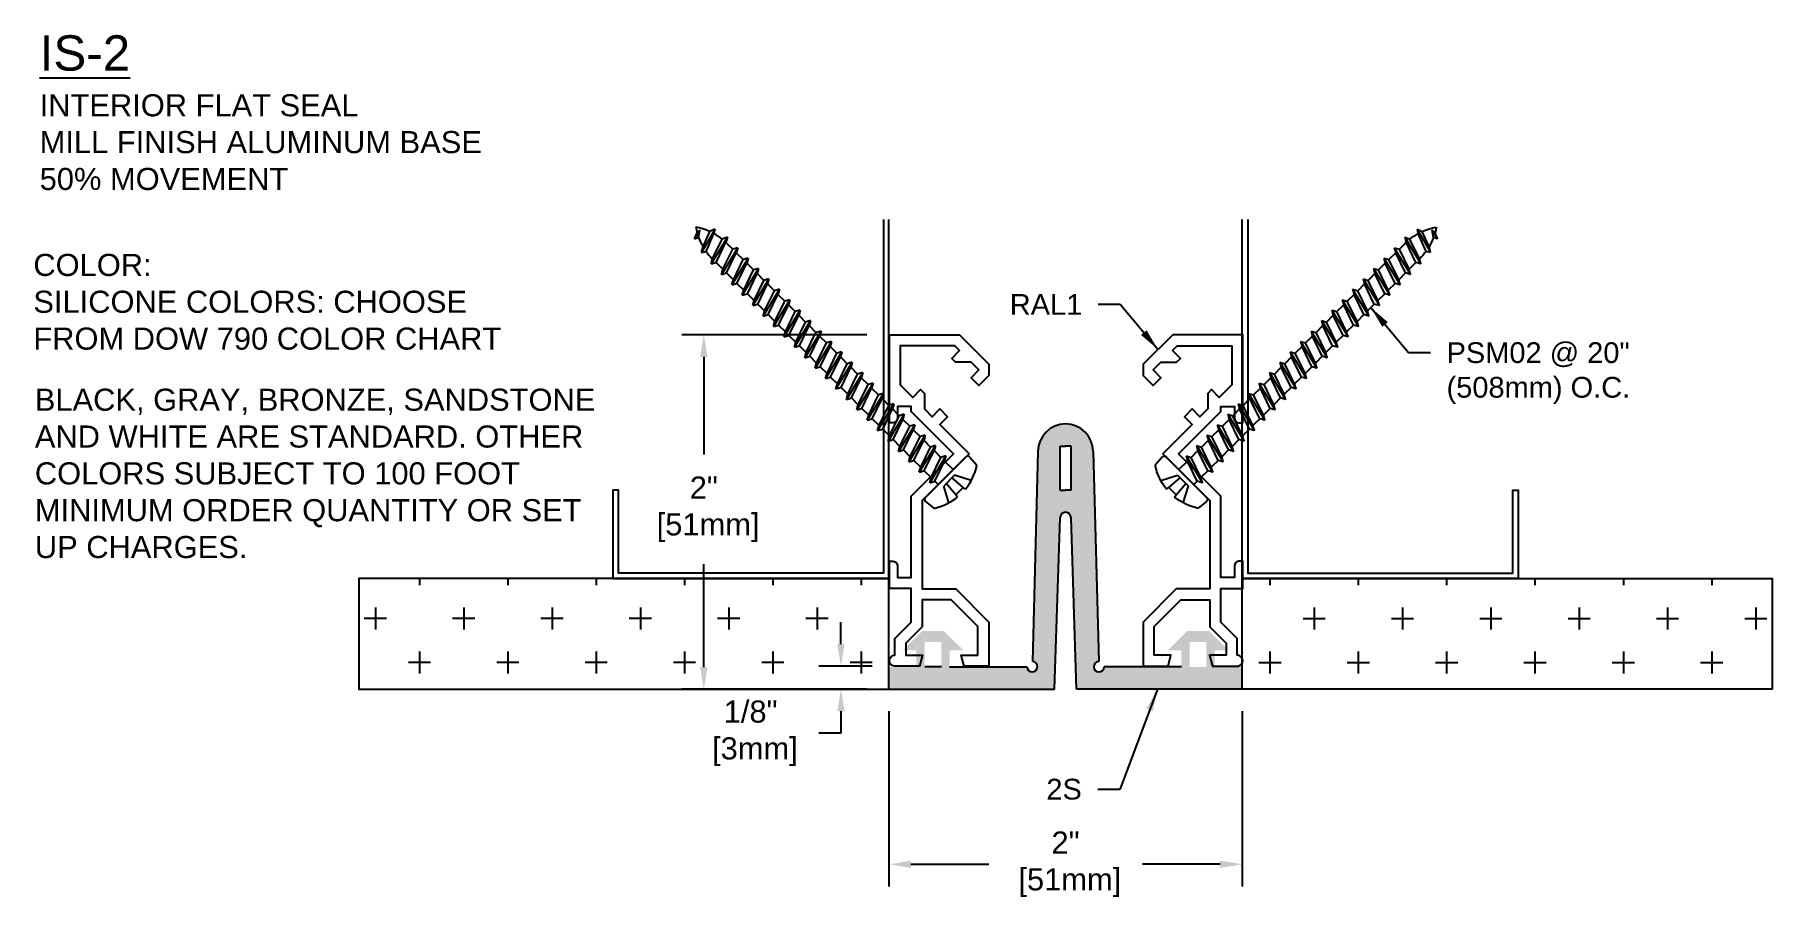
# Model space of a CAD drawing. Header units: inches. Extents: x 2.31 to 12.15, y 1.2 to 6.08.
import ezdxf

# ---------------------------------------------------------------- set-up
doc = ezdxf.new("R2010")
doc.units = ezdxf.units.IN
doc.header["$MEASUREMENT"] = 0
for name, color, linetype in [('Anchors', 4, 'Continuous'), ('Conditions', 1, 'Continuous'), ('Dimensions', 3, 'Continuous'), ('Fillers', 2, 'Continuous'), ('Metals', 7, 'Continuous'), ('TEXT', 2, 'Continuous')]:
    doc.layers.add(name, color=color, linetype=linetype)
doc.styles.add('ARIAL', font='arial.ttf')
doc.styles.get("Standard").update_dxf_attribs({"font": 'arial.ttf'})
doc.dimstyles.new('Arial', dxfattribs={"dimtxt": 0.125, "dimasz": 0.125, "dimexe": 0.125, "dimexo": 0.125, "dimgap": 0.125, "dimtad": 0, "dimtih": 1, "dimtoh": 1, "dimdec": 4, "dimzin": 3, "dimdsep": 46, "dimlunit": 4, "dimtxsty": 'ARIAL', "dimcen": 0.125, "dimadec": 0, "dimazin": 0, "dimtfac": 1, "dimtdec": 4, "dimtofl": 0, "dimtmove": 0, "dimatfit": 3, "dimfxl": 0, "dimfrac": 2, "dimtolj": 1, "dimtzin": 0, "dimarcsym": 0})

# ---------------------------------------------------------------- blocks, each defined once
blk = doc.blocks.new('A$CB0F2')
blk.add_lwpolyline([(0.029, 0.0023, -0.958439), (0.0317, 0.0642), (0.0317, 0.1582), (0.1247, 0.2512), (0.1247, 0.4422), (0.0007, 0.4422), (0.0007, 0.5972), (0.0167, 0.5972, -0.414214), (0.0477, 0.5662), (0.0477, 0.5042), (0.1247, 0.5042), (0.1247, 0.9649), (0.3641, 1.2043), (0.1247, 1.4438), (0.1247, 1.4712), (0.0477, 1.4712), (0.0477, 1.4092, -0.414214), (0.0167, 1.3782), (0.0007, 1.3782), (0.0007, 1.8772), (0.397, 1.8772), (0.5637, 1.7105), (0.5637, 1.6471), (0.507, 1.5904), (0.4631, 1.6343), (0.5077, 1.6788), (0.4638, 1.7226), (0.3755, 1.7219), (0.3535, 1.7439), (0.3981, 1.7884), (0.3713, 1.8152), (0.0627, 1.8152), (0.0627, 1.5935), (0.1329, 1.5232), (0.1768, 1.5671), (0.1987, 1.5452), (0.1987, 1.4575), (0.2425, 1.4136), (0.2864, 1.4575), (0.3302, 1.4136), (0.2864, 1.3698), (0.4518, 1.2043), (0.1867, 0.9392), (0.1867, 0.4392), (0.3767, 0.4392), (0.5637, 0.2522), (0.5637, 0.0022), (0.4233, 0.0022), (0.4067, 0.0642), (0.5017, 0.0642), (0.5017, 0.2265), (0.351, 0.3772), (0.1867, 0.3772), (0.1867, 0.2255), (0.0937, 0.1325), (0.0937, 0.0642), (0.1887, 0.0642), (0.172, 0.0022), (0.029, 0.0022)], format="xyb")
blk = doc.blocks.new('ral1')
blk.add_blockref('A$CB0F2', (-0.029, -0.0022))
blk = doc.blocks.new('*D7')
at = {"layer": 'Defpoints', "color": 0}
for p in [(7.1472, 2.3796), (9.1472, 2.3796), (7.1472, 1.3886)]:
    blk.add_point(p, dxfattribs=at)
at = {"layer": 'Dimensions', "color": 0, "lineweight": -2}
for p, q in [((7.1472, 2.2546), (7.1472, 1.2636)), ((9.1472, 2.2546), (9.1472, 1.2636)), ((7.2722, 1.3886), (7.7125, 1.3886)), ((9.0222, 1.3886), (8.5819, 1.3886))]:
    blk.add_line(p, q, dxfattribs=at)
at = {"layer": 'Dimensions', "color": 0}
for points in [[(7.2722, 1.4094), (7.2722, 1.3677), (7.1472, 1.3886)], [(9.0222, 1.4094), (9.0222, 1.3677), (9.1472, 1.3886)]]:
    blk.add_solid(points, dxfattribs=at)
at = {"layer": 'Dimensions', "color": 0, "insert": (8.1472, 1.3886), "char_height": 0.125, "attachment_point": 5, "style": 'ARIAL'}
blk.add_mtext('\\A1;2"\\P [51mm]', dxfattribs=at)
blk = doc.blocks.new('PSM02')
for p, q in [((-0.089, 0.1159), (-0.0437, 0.0281)), ((-0.0319, 0.1271), (-0.0299, 0.1115)), ((-0.0299, 0.1115), (0.0299, 0.1115)), ((-0.0299, 0.1115), (-0.023, 0.0281)), ((0.0299, 0.1115), (0.023, 0.0281)), ((0.0319, 0.1271), (0.0299, 0.1115)), ((0.089, 0.1159), (0.0437, 0.0281)), ((-0.1774, 0.0173), (-0.1722, 0.0772)), ((-0.1615, 0), (0.1615, 0)), ((-0.06, -0.0689), (-0.06, 0)), ((-0.0437, 0.0281), (0.0437, 0.0281)), ((0.06, -0.0273), (0.06, 0)), ((0.1774, 0.0173), (0.1722, 0.0772)), ((-0.086, -0.0833), (0.086, -0.0417)), ((-0.086, -0.0833), (-0.06, -0.0689)), ((-0.086, -0.0833), (-0.06, -0.0977)), ((0.06, -0.0273), (-0.06, -0.0689)), ((0.06, -0.0561), (-0.06, -0.0977)), ((-0.06, -0.1523), (-0.06, -0.0977)), ((0.086, -0.0417), (0.06, -0.0273)), ((0.086, -0.0417), (0.06, -0.0561)), ((0.06, -0.1106), (0.06, -0.0561)), ((-0.086, -0.1667), (0.086, -0.125)), ((-0.086, -0.1667), (-0.06, -0.1523)), ((-0.086, -0.1667), (-0.06, -0.1811)), ((0.06, -0.1106), (-0.06, -0.1523)), ((0.06, -0.1394), (-0.06, -0.1811)), ((-0.06, -0.2356), (-0.06, -0.1811)), ((0.06, -0.1939), (-0.06, -0.2356)), ((0.086, -0.125), (0.06, -0.1106)), ((0.086, -0.125), (0.06, -0.1394)), ((0.06, -0.1939), (0.06, -0.1394)), ((0.086, -0.2083), (0.06, -0.1939)), ((-0.086, -0.25), (0.086, -0.2083)), ((-0.086, -0.25), (-0.06, -0.2356)), ((-0.086, -0.25), (-0.06, -0.2644)), ((-0.086, -0.3333), (0.086, -0.2917)), ((0.06, -0.2227), (-0.06, -0.2644)), ((-0.06, -0.3189), (-0.06, -0.2644)), ((0.06, -0.2773), (-0.06, -0.3189)), ((0.086, -0.2083), (0.06, -0.2227)), ((0.06, -0.2773), (0.06, -0.2227)), ((0.086, -0.2917), (0.06, -0.2773)), ((0.086, -0.2917), (0.06, -0.3061)), ((-0.086, -0.3333), (-0.06, -0.3189)), ((-0.086, -0.3333), (-0.06, -0.3477)), ((-0.086, -0.4167), (0.086, -0.375)), ((0.06, -0.3061), (-0.06, -0.3477)), ((-0.06, -0.4023), (-0.06, -0.3477)), ((0.06, -0.3606), (-0.06, -0.4023)), ((0.06, -0.3894), (-0.06, -0.4311)), ((0.06, -0.3606), (0.06, -0.3061)), ((0.086, -0.375), (0.06, -0.3606)), ((0.086, -0.375), (0.06, -0.3894)), ((0.06, -0.4439), (0.06, -0.3894)), ((-0.086, -0.4167), (-0.06, -0.4023)), ((-0.086, -0.4167), (-0.06, -0.4311)), ((-0.086, -0.5), (0.086, -0.4583)), ((-0.086, -0.5), (-0.06, -0.4856)), ((-0.06, -0.4856), (-0.06, -0.4311)), ((0.06, -0.4439), (-0.06, -0.4856)), ((0.06, -0.4727), (-0.06, -0.5144)), ((0.086, -0.4583), (0.06, -0.4439)), ((0.086, -0.4583), (0.06, -0.4727)), ((0.06, -0.5273), (0.06, -0.4727)), ((-0.086, -0.5), (-0.06, -0.5144)), ((-0.086, -0.5833), (0.086, -0.5417)), ((-0.086, -0.5833), (-0.06, -0.5689)), ((-0.086, -0.5833), (-0.06, -0.5977)), ((-0.06, -0.5689), (-0.06, -0.5144)), ((0.06, -0.5273), (-0.06, -0.5689)), ((0.06, -0.5561), (-0.06, -0.5977)), ((0.086, -0.5417), (0.06, -0.5273)), ((0.086, -0.5417), (0.06, -0.5561)), ((0.06, -0.6106), (0.06, -0.5561)), ((-0.086, -0.6667), (0.086, -0.625)), ((-0.086, -0.6667), (-0.06, -0.6523)), ((-0.086, -0.6667), (-0.06, -0.6811)), ((-0.06, -0.6523), (-0.06, -0.5977)), ((0.06, -0.6106), (-0.06, -0.6523)), ((0.06, -0.6394), (-0.06, -0.6811)), ((-0.06, -0.7356), (-0.06, -0.6811)), ((0.086, -0.625), (0.06, -0.6106)), ((0.086, -0.625), (0.06, -0.6394)), ((0.06, -0.6939), (0.06, -0.6394)), ((-0.086, -0.75), (0.086, -0.7083)), ((-0.086, -0.75), (-0.06, -0.7356)), ((-0.086, -0.75), (-0.06, -0.7644)), ((0.06, -0.6939), (-0.06, -0.7356)), ((0.06, -0.7227), (-0.06, -0.7644)), ((-0.06, -0.8189), (-0.06, -0.7644)), ((0.06, -0.7773), (-0.06, -0.8189)), ((0.086, -0.7083), (0.06, -0.6939)), ((0.086, -0.7083), (0.06, -0.7227)), ((0.06, -0.7773), (0.06, -0.7227)), ((0.086, -0.7917), (0.06, -0.7773)), ((-0.086, -0.8333), (0.086, -0.7917)), ((-0.086, -0.8333), (-0.06, -0.8189)), ((-0.086, -0.8333), (-0.06, -0.8477)), ((-0.086, -0.9167), (0.086, -0.875)), ((0.06, -0.8061), (-0.06, -0.8477)), ((-0.06, -0.9023), (-0.06, -0.8477)), ((0.06, -0.8606), (-0.06, -0.9023)), ((0.086, -0.7917), (0.06, -0.8061)), ((0.06, -0.8606), (0.06, -0.8061)), ((0.086, -0.875), (0.06, -0.8606)), ((0.086, -0.875), (0.06, -0.8894)), ((-0.086, -0.9167), (-0.06, -0.9023)), ((-0.086, -0.9167), (-0.06, -0.9311)), ((-0.086, -1), (0.086, -0.9583)), ((0.06, -0.8894), (-0.06, -0.9311)), ((-0.06, -0.9856), (-0.06, -0.9311)), ((0.06, -0.9439), (-0.06, -0.9856)), ((0.06, -0.9727), (-0.06, -1.0144)), ((0.06, -0.9439), (0.06, -0.8894)), ((0.086, -0.9583), (0.06, -0.9439)), ((0.086, -0.9583), (0.06, -0.9727)), ((0.06, -1.0273), (0.06, -0.9727)), ((-0.086, -1), (-0.06, -0.9856)), ((-0.086, -1), (-0.06, -1.0144)), ((-0.086, -1.0833), (0.086, -1.0417)), ((-0.086, -1.0833), (-0.06, -1.0689)), ((-0.06, -1.0689), (-0.06, -1.0144)), ((0.06, -1.0273), (-0.06, -1.0689)), ((0.06, -1.0561), (-0.06, -1.0977)), ((0.086, -1.0417), (0.06, -1.0273)), ((0.086, -1.0417), (0.06, -1.0561)), ((0.06, -1.1106), (0.06, -1.0561)), ((-0.086, -1.0833), (-0.06, -1.0977)), ((-0.086, -1.1667), (0.086, -1.125)), ((-0.086, -1.1667), (-0.06, -1.1523)), ((-0.086, -1.1667), (-0.06, -1.1811)), ((-0.06, -1.1523), (-0.06, -1.0977)), ((0.06, -1.1106), (-0.06, -1.1523)), ((0.06, -1.1394), (-0.06, -1.1811)), ((0.086, -1.125), (0.06, -1.1106)), ((0.086, -1.125), (0.06, -1.1394)), ((0.06, -1.1939), (0.06, -1.1394)), ((-0.086, -1.25), (0.086, -1.2083)), ((-0.086, -1.25), (-0.06, -1.2356)), ((-0.086, -1.25), (-0.06, -1.2644)), ((-0.06, -1.2356), (-0.06, -1.1811)), ((0.06, -1.1939), (-0.06, -1.2356)), ((0.06, -1.2227), (-0.06, -1.2644)), ((-0.06, -1.3189), (-0.06, -1.2644)), ((0.06, -1.2773), (-0.06, -1.3189)), ((0.086, -1.2083), (0.06, -1.1939)), ((0.086, -1.2083), (0.06, -1.2227)), ((0.06, -1.2773), (0.06, -1.2227)), ((0.086, -1.2917), (0.06, -1.2773)), ((-0.086, -1.3333), (0.086, -1.2917)), ((-0.086, -1.3333), (-0.06, -1.3189)), ((-0.086, -1.3333), (-0.06, -1.3477)), ((-0.086, -1.4167), (0.086, -1.375)), ((0.06, -1.3061), (-0.06, -1.3477)), ((-0.06, -1.4023), (-0.06, -1.3477)), ((0.06, -1.3606), (-0.06, -1.4023)), ((0.086, -1.2917), (0.06, -1.3061)), ((0.06, -1.3606), (0.06, -1.3061)), ((0.086, -1.375), (0.06, -1.3606)), ((0.086, -1.375), (0.06, -1.3894)), ((-0.086, -1.4167), (-0.06, -1.4023)), ((-0.086, -1.4167), (-0.06, -1.4311)), ((-0.086, -1.5), (0.086, -1.4583)), ((0.06, -1.3894), (-0.06, -1.4311)), ((-0.06, -1.4856), (-0.06, -1.4311)), ((0.06, -1.4439), (-0.06, -1.4856)), ((0.06, -1.4727), (-0.06, -1.5144)), ((0.06, -1.4439), (0.06, -1.3894)), ((0.086, -1.4583), (0.06, -1.4439)), ((0.086, -1.4583), (0.06, -1.4727)), ((0.06, -1.5273), (0.06, -1.4727)), ((-0.086, -1.5), (-0.06, -1.4856)), ((-0.086, -1.5), (-0.06, -1.5144)), ((-0.086, -1.5833), (0.086, -1.5417)), ((-0.086, -1.5833), (-0.06, -1.5689)), ((-0.06, -1.5689), (-0.06, -1.5144)), ((0.06, -1.5273), (-0.06, -1.5689)), ((0.06, -1.5561), (-0.06, -1.5977)), ((0.086, -1.5417), (0.06, -1.5273)), ((0.086, -1.5417), (0.06, -1.5561)), ((0.06, -1.6106), (0.06, -1.5561)), ((-0.086, -1.5833), (-0.06, -1.5977)), ((-0.086, -1.6667), (0.086, -1.625)), ((-0.086, -1.6667), (-0.06, -1.6523)), ((-0.086, -1.6667), (-0.06, -1.6811)), ((-0.06, -1.6523), (-0.06, -1.5977)), ((0.06, -1.6106), (-0.06, -1.6523)), ((0.06, -1.6394), (-0.06, -1.6811)), ((0.086, -1.625), (0.06, -1.6106)), ((0.086, -1.625), (0.06, -1.6394)), ((0.06, -1.6939), (0.06, -1.6394)), ((-0.086, -1.75), (0.086, -1.7083)), ((-0.086, -1.75), (-0.06, -1.7356)), ((-0.086, -1.75), (-0.06, -1.7644)), ((-0.06, -1.7356), (-0.06, -1.6811)), ((0.06, -1.6939), (-0.06, -1.7356)), ((0.06, -1.7227), (-0.06, -1.7644)), ((-0.06, -1.8104), (-0.06, -1.7644)), ((0.086, -1.7083), (0.06, -1.6939)), ((0.086, -1.7083), (0.06, -1.7227)), ((0.06, -1.7227), (0.06, -1.7773)), ((-0.086, -1.8333), (0.086, -1.7917)), ((-0.086, -1.8333), (-0.06, -1.8189)), ((-0.086, -1.8333), (-0.058, -1.847)), ((0.06, -1.7773), (-0.06, -1.8189)), ((0.06, -1.8061), (-0.058, -1.847)), ((0.0559, -1.862), (-0.047, -1.902)), ((0.0787, -1.875), (0.0559, -1.862)), ((0.086, -1.7917), (0.06, -1.7773)), ((0.086, -1.7917), (0.06, -1.8061)), ((0.06, -1.8061), (0.06, -1.8104)), ((-0.0685, -1.9167), (0.0787, -1.875)), ((-0.0685, -1.9167), (-0.047, -1.902)), ((-0.0685, -1.9167), (-0.0389, -1.9264)), ((0.0496, -1.8924), (-0.0389, -1.9264)), ((0.0305, -1.9468), (-0.0039, -1.972)), ((-0.0039, -1.972), (0.0513, -1.9583)), ((0.0513, -1.9583), (0.0174, -1.9725)), ((0.0513, -1.9583), (0.0305, -1.9468)), ((0.0787, -1.875), (0.0496, -1.8924)), ((0.0174, -1.9725), (-0.0039, -1.972))]:
    blk.add_line(p, q)
for centre, radius, start, end in [((0, -0.1847), 0.3135, 95.84468, 123.32297), ((0, -0.1847), 0.3135, 56.67703, 84.15532), ((-0.1615, 0.016), 0.016, 175, 270), ((0.1615, 0.016), 0.016, 270, 5), ((0.2696, -1.8104), 0.3296, 180, 181.48094), ((0.2696, -1.8104), 0.3296, 186.38087, 196.13333), ((-0.2696, -1.8104), 0.3296, 350.9871, 0), ((0.2696, -1.8104), 0.3296, 200.61291, 215.11798), ((-0.2696, -1.8104), 0.3296, 335.5566, 345.58715), ((-0.2696, -1.8104), 0.3296, 324.88202, 330.53258)]:
    blk.add_arc(centre, radius, start, end)
blk = doc.blocks.new('*D8')
at = {"layer": 'Defpoints', "color": 0}
for p in [(7.1472, 4.384), (6.0996, 2.3796), (7.1472, 2.3796)]:
    blk.add_point(p, dxfattribs=at)
at = {"layer": 'Dimensions', "color": 0, "lineweight": -2}
for p, q in [((7.0222, 4.384), (5.9746, 4.384)), ((6.0996, 4.259), (6.0996, 3.7064)), ((6.0996, 2.5046), (6.0996, 3.0873)), ((7.0222, 2.3796), (5.9746, 2.3796))]:
    blk.add_line(p, q, dxfattribs=at)
at = {"layer": 'Dimensions', "color": 0}
for points in [[(6.0788, 4.259), (6.1205, 4.259), (6.0996, 4.384)], [(6.0788, 2.5046), (6.1205, 2.5046), (6.0996, 2.3796)]]:
    blk.add_solid(points, dxfattribs=at)
at = {"layer": 'Dimensions', "color": 0, "insert": (6.0996, 3.3968), "char_height": 0.125, "attachment_point": 5, "style": 'ARIAL'}
blk.add_mtext('\\A1;2"\\P [51mm]', dxfattribs=at)
blk = doc.blocks.new('*D9')
at = {"layer": 'Defpoints', "color": 0}
for p in [(7.1782, 2.5091), (6.8758, 2.3796), (7.1472, 2.3796)]:
    blk.add_point(p, dxfattribs=at)
at = {"layer": 'Dimensions', "color": 0, "lineweight": -2}
for p, q in [((6.8758, 2.6341), (6.8758, 2.7591)), ((7.0532, 2.5091), (6.7508, 2.5091)), ((7.0222, 2.3796), (6.7508, 2.3796)), ((6.8758, 2.2546), (6.8758, 2.1296)), ((6.8758, 2.1296), (6.7508, 2.1296))]:
    blk.add_line(p, q, dxfattribs=at)
at = {"layer": 'Dimensions', "color": 0}
for points in [[(6.8549, 2.6341), (6.8966, 2.6341), (6.8758, 2.5091)], [(6.8549, 2.2546), (6.8966, 2.2546), (6.8758, 2.3796)]]:
    blk.add_solid(points, dxfattribs=at)
at = {"layer": 'Dimensions', "color": 0, "insert": (6.3646, 2.1296), "char_height": 0.125, "attachment_point": 5, "style": 'ARIAL'}
blk.add_mtext('\\A1;1/8"\\P [3mm]', dxfattribs=at)
blk = doc.blocks.new('ISS2')
h = blk.add_hatch(color=256)
h.paths.add_polyline_path([(0, 0), (0, 0.125), (0.1562, 0.125), (0.1562, 0.2188), (0.0781, 0.2188), (0.1875, 0.3281), (0.3125, 0.3281), (0.4219, 0.2188), (0.3437, 0.2188), (0.3437, 0.125), (0.7812, 0.125, 2.243615), (0.8125, 0.1562), (0.8438, 1.3438, -0.414214), (1, 1.5, -0.414214), (1.1562, 1.3438), (1.1875, 0.1562, 2.243615), (1.2188, 0.125), (1.6562, 0.125), (1.6562, 0.2188), (1.5781, 0.2188), (1.6875, 0.3281), (1.8125, 0.3281), (1.9219, 0.2188), (1.8438, 0.2188), (1.8438, 0.125), (2, 0.125), (2, 0), (1.0625, 0), (1.0312, 0.9688, 0.414214), (1, 1, 0.414214), (0.9688, 0.9688), (0.9375, 0)])
h.paths.add_polyline_path([(0.2969, 0.125), (0.2969, 0.2656), (0.2031, 0.2656), (0.2031, 0.125)], flags=17)
h.paths.add_polyline_path([(1.7031, 0.125), (1.7969, 0.125), (1.7969, 0.2656), (1.7031, 0.2656)], flags=17)
h.paths.add_polyline_path([(0.9688, 1.125), (1, 1.125), (1.0312, 1.125), (1.0312, 1.375), (1, 1.375), (0.9688, 1.375)], flags=16)
for p, q in [((0.8438, 1.3438), (0.8125, 0.1562)), ((0.9688, 1.125), (0.9688, 1.375)), ((0.9688, 1.375), (1, 1.375)), ((1.0312, 1.375), (1, 1.375)), ((1.0312, 1.125), (1.0312, 1.375)), ((1.1562, 1.3438), (1.1875, 0.1562)), ((0.9688, 1.125), (1, 1.125)), ((1.0312, 1.125), (1, 1.125)), ((0.9375, 0), (0.9688, 0.9688)), ((1.0625, 0), (1.0312, 0.9688)), ((0.2969, 0.125), (0.2031, 0.125)), ((0.3437, 0.125), (0.7812, 0.125)), ((1.6562, 0.125), (1.2188, 0.125)), ((0, 0), (0.9375, 0)), ((2, 0), (1.0625, 0))]:
    blk.add_line(p, q)
for centre, radius, start, end in [((1, 1.3438), 0.1562, 90, 180), ((1, 1.3438), 0.1562, 0, 90), ((1, 0.9688), 0.0312, 90, 180), ((1, 0.9688), 0.0312, 0, 90), ((0.8109, 0.1266), 0.0297, 183.04594, 86.95406), ((1.1891, 0.1266), 0.0297, 93.04594, 356.95406)]:
    blk.add_arc(centre, radius, start, end)

msp = doc.modelspace()

# ---------------------------------------------------------------- hatches: boundary and pattern name
at = {"layer": 'Conditions'}
h = msp.add_hatch(dxfattribs=at)
h.set_pattern_fill('CROSS', color=256, style=0)
h.set_pattern_definition([(180, (13.05278, 7.52925), (-0.25, -0.25), [0.125, -0.375]), (270, (12.99028, 7.59175), (0.25, -0.25), [0.125, -0.375])])
h.paths.add_polyline_path([(4.14717, 2.37962), (7.14717, 2.37962), (7.17818, 2.50914), (7.14717, 3.00462), (5.58467, 3.00462), (4.14717, 3.00462)])
h = msp.add_hatch(dxfattribs=at)
h.set_pattern_fill('CROSS', color=256, style=0)
h.set_pattern_definition([(0, (3.24156, 7.52925), (0.25, -0.25), [0.125, -0.375]), (270, (3.30406, 7.59175), (-0.25, -0.25), [0.125, -0.375])])
h.paths.add_polyline_path([(12.14717, 2.37962), (9.14717, 2.37962), (9.14717, 2.47962), (9.14717, 3.00462), (10.70967, 3.00462), (12.14717, 3.00462)])

# ---------------------------------------------------------------- linework, layer by layer
for points in [[(7.11592, 5.03587), (7.11592, 3.03587), (5.61592, 3.03587), (5.61592, 3.50462), (5.58467, 3.50462), (5.58467, 3.00462), (7.14717, 3.00462), (7.14717, 5.03587)], [(9.17842, 5.03587), (9.17842, 3.03587), (10.67842, 3.03587), (10.67842, 3.50462), (10.70967, 3.50462), (10.70967, 3.00462), (9.14717, 3.00462), (9.14717, 5.03587)], [(7.14717, 3.00462), (4.14717, 3.00462), (4.14717, 2.37962), (7.14717, 2.37962), (7.14717, 3.00462)], [(9.14717, 3.00462), (12.14717, 3.00462), (12.14717, 2.37962), (9.14717, 2.37962), (9.14717, 3.00462)]]:
    msp.add_lwpolyline(points, dxfattribs=at)

# ---------------------------------------------------------------- block references
at = {"layer": 'Anchors', "rotation": 225}
msp.add_blockref('PSM02', (7.46839, 3.57861), dxfattribs=at)
at = {"layer": 'Anchors', "xscale": -1, "rotation": 134.9999999999999}
msp.add_blockref('PSM02', (8.83123, 3.57861), dxfattribs=at)
at = {"layer": 'Fillers'}
msp.add_blockref('ISS2', (7.14717, 2.37962), dxfattribs=at)
at = {"layer": 'Metals'}
msp.add_blockref('ral1', (7.17817, 2.50903), dxfattribs=at)
at = {"layer": 'Metals', "xscale": -1}
msp.add_blockref('ral1', (9.12145, 2.50903), dxfattribs=at)

# ---------------------------------------------------------------- texts
at = {"layer": 'TEXT', "insert": (2.34045, 6.0783), "char_height": 0.2, "width": 4.1875, "attachment_point": 1}
msp.add_mtext('{\\LIS-2\\P\\H0.625x;\\lINTERIOR FLAT SEAL\\PMILL FINISH ALUMINUM BASE\\P50% MOVEMENT}', dxfattribs=at)
at = {"layer": 'TEXT', "char_height": 0.125, "attachment_point": 1, "style": 'ARIAL'}
for s, insert, width in [('COLOR:{\\L                             \\~\\P}SILICONE COLORS: CHOOSE FROM DOW 790 COLOR CHART', (2.3047, 4.84166), 2.8778796), ('BLACK, GRAY, BRONZE, SANDSTONE AND WHITE ARE STANDARD. OTHER COLORS SUBJECT TO 100 FOOT  MINIMUM ORDER QUANTITY OR SET UP CHARGES.', (2.31314, 4.07934), 3.2532165)]:
    msp.add_mtext(s, dxfattribs=dict(at, insert=insert, width=width))
at = {"layer": 'TEXT', "char_height": 0.1175}
for s, insert, attachment_point in [('\\A1;RAL1', (8.24186, 4.49693), 9), ('\\A1;PSM02 @ 20"\\P(508mm) O.C.', (10.30367, 4.34169), 1), ('\\A1;2S', (8.23922, 1.75323), 9)]:
    msp.add_mtext(s, dxfattribs=dict(at, insert=insert, attachment_point=attachment_point))

# ---------------------------------------------------------------- dimensions: what is measured, and where the dimension line sits
at = {"layer": 'Dimensions'}
for base, p1, picture, middle in [((6.09965, 2.37962), (7.14717, 4.38403), '*D8', (6.09965, 3.39684)), ((6.87576, 2.37962), (7.17818, 2.50914), '*D9', (6.36463, 2.12962))]:
    dim = msp.add_linear_dim(base=base, p1=p1, p2=(7.14717, 2.37962), angle=90, dimstyle='Arial', override={"dimpost": '\\X'}, dxfattribs=at)
    dim.commit()
    dim.dimension.update_dxf_attribs({"geometry": picture, "text_midpoint": middle, "dimtype": 160})
dim = msp.add_linear_dim(base=(7.14717, 1.38855), p1=(9.14717, 2.37962), p2=(7.14717, 2.37962), dimstyle='Arial', override={"dimpost": '\\X'}, dxfattribs=at)
dim.commit()
dim.dimension.update_dxf_attribs({"geometry": '*D7', "text_midpoint": (8.14717, 1.38855), "dimtype": 160})

# ---------------------------------------------------------------- leaders
at = {"layer": 'TEXT'}
for points in [[(8.67014, 4.3007), (8.45686, 4.55568), (8.33186, 4.55568)], [(9.87539, 4.53792), (10.08867, 4.28294), (10.21367, 4.28294)], [(8.6675, 2.37962), (8.45422, 1.81198), (8.32922, 1.81198)]]:
    msp.add_leader(points, dimstyle='Arial', dxfattribs=at)

doc.saveas('drawing.dxf')
